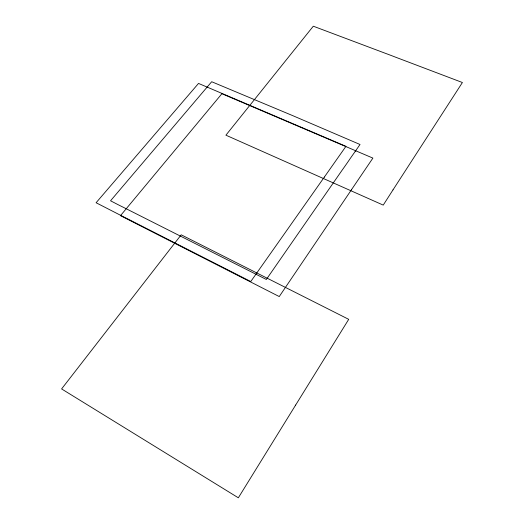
<?xml version="1.0" encoding="UTF-8"?>
<svg xmlns="http://www.w3.org/2000/svg" width="524" height="524" viewBox="0 0 524 524"><rect width="100%" height="100%" fill="white"/><g stroke="black" fill="none" stroke-linecap="round" stroke-linejoin="round"><path stroke-width="0.79" d="M295.641 405.065L238.341 497.8L61.596 388.926L181.199 234.804L348.715 319.339L295.641 405.065M392.993 189.885L383.234 205.107L225.91 135.179L313.3 26.2L385.376 53.31A323.125 157.953 31.3 0 1 395.129 57.011L462.404 82.517L392.993 189.885M351.624 189.492L279.246 296.564L120.481 215.659L221.907 93.717L372.892 158.097L351.624 189.492M355.193 151.436L350.32 158.379A306.671 105.029 -70.6 0 1 345.381 165.564A417.209 150.309 -72.6 0 1 342.067 170.248L266.336 279.469L123.186 207.222A221.357 97.078 43.5 0 1 113.695 202.402L110.538 200.79L211.689 81.731L292.968 115.739L360.021 144.493L355.193 151.436M324.317 177.112L250.767 281.532L134.21 222.202A190.474 60.011 36.5 0 0 124.568 217.342L96.088 202.742L198.524 83.421L345.958 146.327L324.317 177.112"/></g></svg>
